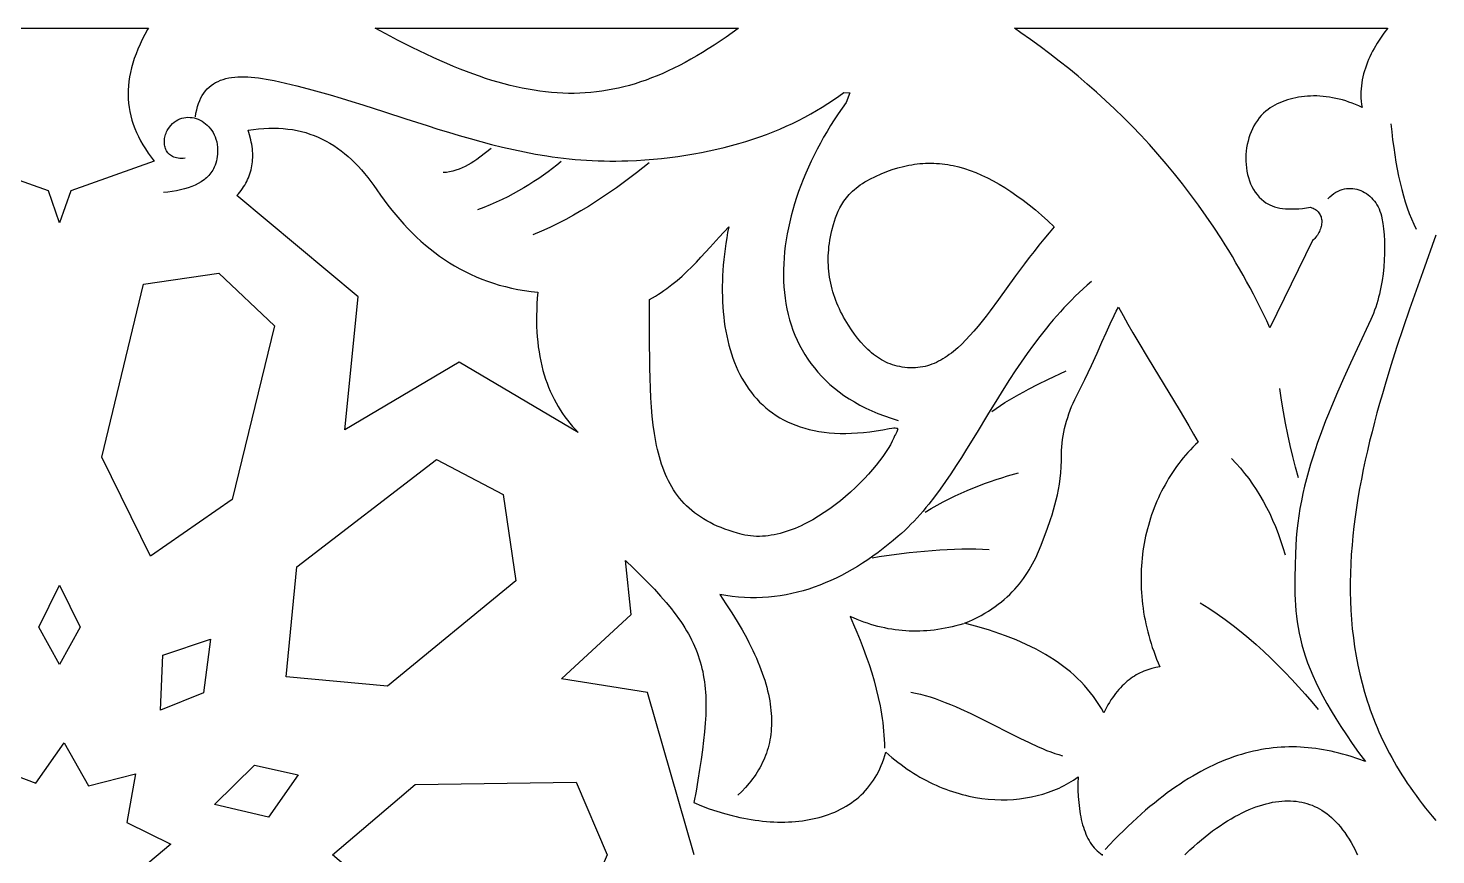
# Model space of a CAD drawing. Extents: x -332 to 348, y -263 to 352.
# Drawn here: x 186.88 to 234.41, y 264.11 to 292 of the extents above; entities that cross this region are included whole.
import ezdxf

# ---------------------------------------------------------------- set-up
doc = ezdxf.new("R2010")
doc.units = 0
doc.layers.add('LAYER_1', color=18, linetype='CONTINUOUS')
doc.layers.add('LAYER_2', color=174, linetype='CONTINUOUS')

msp = doc.modelspace()

# ---------------------------------------------------------------- linework, layer by layer
at = {"layer": 'LAYER_1'}
for points in [[(184.939, 292), (190.934, 292), (190.908, 291.955), (190.816, 291.786), (190.731, 291.62), (190.653, 291.455), (190.582, 291.293), (190.518, 291.133), (190.46, 290.974), (190.41, 290.817), (190.367, 290.662), (190.33, 290.509), (190.3, 290.356), (190.278, 290.206), (190.262, 290.057), (190.252, 289.909), (190.25, 289.762), (190.255, 289.616), (190.266, 289.471), (190.284, 289.328), (190.309, 289.185), (190.341, 289.043), (190.379, 288.901), (190.424, 288.76), (190.476, 288.62), (190.535, 288.481), (190.6, 288.341), (190.672, 288.202), (190.751, 288.063), (190.836, 287.925), (190.928, 287.786), (191.027, 287.648), (191.132, 287.509), (188.313, 286.513), (187.937, 285.435), (187.561, 286.513), (184.742, 287.509)], [(209.363, 264.109), (207.786, 269.585), (204.885, 270.044), (207.236, 272.221), (207.041, 274.041), (207.311, 273.785), (207.564, 273.538), (207.801, 273.299), (208.022, 273.067), (208.229, 272.841), (208.421, 272.621), (208.598, 272.404), (208.681, 272.298), (208.761, 272.191), (208.837, 272.086), (208.91, 271.981), (208.98, 271.877), (209.046, 271.773), (209.109, 271.669), (209.169, 271.565), (209.225, 271.461), (209.279, 271.358), (209.329, 271.253), (209.376, 271.149), (209.421, 271.044), (209.462, 270.939), (209.501, 270.833), (209.536, 270.726), (209.569, 270.618), (209.599, 270.51), (209.626, 270.4), (209.651, 270.289), (209.673, 270.177), (209.692, 270.063), (209.709, 269.948), (209.723, 269.831), (209.735, 269.713), (209.745, 269.593), (209.752, 269.47), (209.756, 269.346), (209.759, 269.22), (209.759, 269.091), (209.752, 268.826), (209.738, 268.551), (209.715, 268.264), (209.684, 267.965), (209.646, 267.653), (209.601, 267.328), (209.549, 266.987), (209.491, 266.631), (209.427, 266.259), (209.357, 265.869), (209.613, 265.763), (209.87, 265.666), (210.129, 265.578), (210.388, 265.5), (210.647, 265.43), (210.777, 265.399), (210.906, 265.37), (211.035, 265.343), (211.164, 265.319), (211.293, 265.298), (211.421, 265.278), (211.548, 265.262), (211.676, 265.247), (211.802, 265.236), (211.928, 265.226), (212.053, 265.22), (212.177, 265.215), (212.301, 265.214), (212.423, 265.215), (212.545, 265.218), (212.666, 265.225), (212.785, 265.233), (212.903, 265.245), (213.02, 265.259), (213.136, 265.276), (213.25, 265.295), (213.363, 265.318), (213.475, 265.343), (213.584, 265.371), (213.693, 265.401), (213.799, 265.434), (213.904, 265.471), (214.007, 265.51), (214.108, 265.551), (214.207, 265.596), (214.304, 265.644), (214.399, 265.694), (214.492, 265.748), (214.582, 265.804), (214.671, 265.864), (214.757, 265.926), (214.84, 265.991), (214.921, 266.059), (215, 266.131), (215.076, 266.205), (215.15, 266.283), (215.22, 266.363), (215.288, 266.447), (215.353, 266.533), (215.415, 266.623), (215.474, 266.716), (215.53, 266.813), (215.583, 266.912), (215.633, 267.015), (215.68, 267.12), (215.723, 267.229), (215.763, 267.342), (215.799, 267.457), (215.832, 267.576), (215.934, 267.486), (216.036, 267.398), (216.139, 267.313), (216.243, 267.231), (216.348, 267.152), (216.453, 267.075), (216.559, 267.001), (216.665, 266.93), (216.772, 266.861), (216.88, 266.796), (216.988, 266.732), (217.097, 266.672), (217.205, 266.614), (217.315, 266.559), (217.424, 266.506), (217.534, 266.456), (217.644, 266.408), (217.754, 266.363), (217.865, 266.321), (217.975, 266.281), (218.086, 266.243), (218.196, 266.208), (218.307, 266.175), (218.418, 266.145), (218.528, 266.117), (218.638, 266.092), (218.748, 266.069), (218.858, 266.048), (219.077, 266.014), (219.295, 265.989), (219.511, 265.973), (219.725, 265.966), (219.937, 265.968), (220.145, 265.979), (220.351, 265.998), (220.554, 266.026), (220.753, 266.062), (220.948, 266.106), (221.139, 266.158), (221.325, 266.218), (221.506, 266.285), (221.595, 266.322), (221.682, 266.361), (221.768, 266.401), (221.852, 266.444), (221.935, 266.488), (222.017, 266.534), (222.096, 266.581), (222.175, 266.631), (222.251, 266.682), (222.326, 266.735), (222.322, 266.512), (222.323, 266.294), (222.332, 266.082), (222.347, 265.876), (222.369, 265.677), (222.398, 265.485), (222.415, 265.392), (222.435, 265.301), (222.456, 265.212), (222.479, 265.126), (222.504, 265.042), (222.532, 264.96), (222.561, 264.881), (222.592, 264.804), (222.626, 264.73), (222.661, 264.659), (222.699, 264.59), (222.739, 264.525), (222.782, 264.462), (222.826, 264.403), (222.873, 264.346), (222.922, 264.293), (222.974, 264.243), (223.028, 264.197), (223.084, 264.153), (223.143, 264.114), (223.159, 264.114), (223.151, 264.109)], [(225.928, 264.109), (225.976, 264.155), (226.104, 264.276), (226.232, 264.392), (226.36, 264.505), (226.488, 264.614), (226.615, 264.718), (226.743, 264.818), (226.87, 264.914), (226.996, 265.005), (227.122, 265.092), (227.247, 265.175), (227.372, 265.254), (227.495, 265.328), (227.618, 265.398), (227.74, 265.463), (227.861, 265.525), (227.981, 265.581), (228.099, 265.634), (228.217, 265.682), (228.333, 265.725), (228.447, 265.765), (228.56, 265.8), (228.672, 265.831), (228.782, 265.857), (228.89, 265.88), (228.996, 265.898), (229.101, 265.912), (229.204, 265.923), (229.306, 265.929), (229.405, 265.931), (229.503, 265.929), (229.599, 265.924), (229.693, 265.914), (229.786, 265.901), (229.877, 265.884), (229.966, 265.864), (230.054, 265.839), (230.141, 265.811), (230.227, 265.779), (230.311, 265.743), (230.395, 265.702), (230.477, 265.658), (230.559, 265.61), (230.64, 265.557), (230.72, 265.499), (230.799, 265.437), (230.878, 265.37), (230.955, 265.298), (231.032, 265.221), (231.109, 265.138), (231.184, 265.05), (231.258, 264.957), (231.331, 264.857), (231.403, 264.752), (231.474, 264.641), (231.543, 264.524), (231.611, 264.401), (231.677, 264.272), (231.742, 264.137), (231.755, 264.109)]]:
    msp.add_lwpolyline(points, dxfattribs=at)
for points in [[(210.846, 291.987), (210.641, 291.839), (210.439, 291.696), (210.238, 291.559), (210.039, 291.427), (209.841, 291.301), (209.645, 291.179), (209.45, 291.063), (209.256, 290.952), (209.063, 290.846), (208.872, 290.745), (208.681, 290.65), (208.491, 290.56), (208.303, 290.475), (208.114, 290.395), (207.927, 290.32), (207.739, 290.25), (207.553, 290.185), (207.366, 290.126), (207.18, 290.071), (206.994, 290.021), (206.808, 289.977), (206.622, 289.938), (206.435, 289.903), (206.249, 289.874), (206.062, 289.849), (205.875, 289.829), (205.687, 289.815), (205.498, 289.805), (205.309, 289.8), (205.119, 289.8), (204.928, 289.805), (204.736, 289.815), (204.543, 289.83), (204.349, 289.849), (204.154, 289.874), (203.957, 289.903), (203.759, 289.937), (203.559, 289.975), (203.358, 290.019), (203.155, 290.067), (202.95, 290.12), (202.743, 290.178), (202.534, 290.24), (202.323, 290.307), (202.11, 290.379), (201.895, 290.455), (201.677, 290.536), (201.457, 290.622), (201.234, 290.712), (201.009, 290.807), (200.78, 290.907), (200.549, 291.011), (200.315, 291.119), (200.078, 291.232), (199.838, 291.35), (199.595, 291.472), (199.348, 291.599), (199.098, 291.73), (198.597, 292), (210.863, 292)], [(232.773, 291.994), (232.652, 291.832), (232.535, 291.665), (232.424, 291.492), (232.32, 291.314), (232.271, 291.223), (232.224, 291.132), (232.179, 291.038), (232.137, 290.944), (232.097, 290.849), (232.06, 290.753), (232.026, 290.656), (231.995, 290.558), (231.967, 290.459), (231.942, 290.359), (231.921, 290.258), (231.904, 290.157), (231.891, 290.055), (231.881, 289.952), (231.876, 289.848), (231.875, 289.744), (231.878, 289.64), (231.886, 289.535), (231.898, 289.429), (231.916, 289.323), (231.805, 289.375), (231.695, 289.423), (231.584, 289.467), (231.473, 289.508), (231.362, 289.545), (231.251, 289.577), (231.141, 289.607), (231.031, 289.632), (230.921, 289.654), (230.812, 289.673), (230.704, 289.688), (230.596, 289.699), (230.489, 289.707), (230.383, 289.712), (230.278, 289.713), (230.174, 289.711), (230.072, 289.705), (229.97, 289.697), (229.871, 289.685), (229.772, 289.67), (229.675, 289.652), (229.58, 289.631), (229.487, 289.607), (229.396, 289.58), (229.306, 289.55), (229.219, 289.517), (229.134, 289.481), (229.051, 289.442), (228.97, 289.401), (228.892, 289.357), (228.817, 289.31), (228.744, 289.26), (228.662, 289.198), (228.585, 289.129), (228.512, 289.054), (228.443, 288.974), (228.379, 288.889), (228.32, 288.799), (228.265, 288.705), (228.215, 288.607), (228.17, 288.506), (228.13, 288.402), (228.094, 288.295), (228.064, 288.186), (228.039, 288.076), (228.018, 287.964), (228.003, 287.85), (227.994, 287.737), (227.989, 287.623), (227.99, 287.509), (227.996, 287.396), (228.008, 287.283), (228.025, 287.173), (228.048, 287.064), (228.077, 286.957), (228.111, 286.852), (228.151, 286.751), (228.197, 286.653), (228.249, 286.559), (228.307, 286.469), (228.371, 286.383), (228.442, 286.303), (228.518, 286.227), (228.601, 286.158), (228.664, 286.112), (228.732, 286.071), (228.804, 286.034), (228.88, 286.002), (228.96, 285.974), (229.045, 285.95), (229.135, 285.931), (229.229, 285.916), (229.328, 285.906), (229.433, 285.9), (229.542, 285.899), (229.657, 285.902), (229.777, 285.909), (229.902, 285.921), (230.034, 285.938), (230.171, 285.959), (230.218, 285.943), (230.262, 285.925), (230.302, 285.905), (230.34, 285.882), (230.374, 285.857), (230.405, 285.83), (230.433, 285.802), (230.458, 285.771), (230.48, 285.739), (230.499, 285.705), (230.515, 285.67), (230.529, 285.634), (230.539, 285.597), (230.547, 285.558), (230.551, 285.519), (230.553, 285.479), (230.553, 285.438), (230.549, 285.397), (230.543, 285.355), (230.535, 285.313), (230.524, 285.271), (230.51, 285.228), (230.494, 285.186), (230.476, 285.144), (230.455, 285.103), (230.432, 285.062), (230.406, 285.021), (230.378, 284.981), (230.348, 284.942), (230.316, 284.904), (230.281, 284.867), (230.245, 284.831), (228.804, 281.895), (228.695, 282.126), (228.585, 282.354), (228.473, 282.58), (228.36, 282.803), (228.246, 283.023), (228.131, 283.241), (228.015, 283.456), (227.897, 283.669), (227.778, 283.879), (227.658, 284.087), (227.536, 284.292), (227.414, 284.495), (227.29, 284.695), (227.165, 284.893), (226.912, 285.281), (226.655, 285.661), (226.393, 286.031), (226.127, 286.392), (225.856, 286.745), (225.582, 287.089), (225.304, 287.425), (225.022, 287.753), (224.736, 288.073), (224.446, 288.386), (224.153, 288.691), (223.857, 288.989), (223.557, 289.279), (223.253, 289.563), (222.947, 289.841), (222.638, 290.112), (222.325, 290.377), (222.01, 290.636), (221.692, 290.889), (221.372, 291.137), (221.049, 291.379), (220.723, 291.616), (220.395, 291.848), (220.174, 292), (232.778, 292)], [(195.331, 288.625), (195.491, 288.614), (195.648, 288.598), (195.802, 288.576), (195.954, 288.548), (196.102, 288.514), (196.248, 288.475), (196.391, 288.429), (196.531, 288.378), (196.668, 288.322), (196.803, 288.259), (196.936, 288.192), (197.065, 288.118), (197.193, 288.04), (197.318, 287.956), (197.44, 287.866), (197.561, 287.772), (197.679, 287.672), (197.795, 287.567), (197.909, 287.457), (198.021, 287.342), (198.13, 287.221), (198.238, 287.096), (198.344, 286.966), (198.448, 286.831), (198.551, 286.691), (198.651, 286.547), (198.774, 286.37), (198.898, 286.197), (199.025, 286.027), (199.155, 285.861), (199.288, 285.699), (199.423, 285.541), (199.56, 285.387), (199.701, 285.237), (199.845, 285.091), (199.991, 284.949), (200.14, 284.811), (200.293, 284.678), (200.448, 284.55), (200.607, 284.426), (200.769, 284.307), (200.935, 284.193), (201.103, 284.083), (201.276, 283.979), (201.451, 283.879), (201.63, 283.785), (201.813, 283.696), (202, 283.613), (202.19, 283.535), (202.385, 283.462), (202.583, 283.396), (202.785, 283.334), (202.991, 283.279), (203.201, 283.23), (203.415, 283.187), (203.634, 283.149), (203.857, 283.118), (204.084, 283.094), (204.067, 282.892), (204.054, 282.694), (204.046, 282.5), (204.041, 282.309), (204.041, 282.123), (204.045, 281.94), (204.053, 281.76), (204.065, 281.585), (204.081, 281.413), (204.101, 281.244), (204.125, 281.08), (204.152, 280.918), (204.184, 280.76), (204.219, 280.606), (204.258, 280.454), (204.301, 280.307), (204.347, 280.162), (204.397, 280.021), (204.45, 279.883), (204.507, 279.748), (204.568, 279.616), (204.632, 279.487), (204.699, 279.362), (204.769, 279.239), (204.843, 279.12), (204.92, 279.003), (205.001, 278.889), (205.084, 278.779), (205.171, 278.671), (205.26, 278.565), (205.353, 278.463), (205.449, 278.363), (201.43, 280.728), (197.563, 278.445), (198.018, 282.931), (193.923, 286.356), (193.973, 286.412), (194.021, 286.469), (194.067, 286.527), (194.11, 286.585), (194.15, 286.644), (194.188, 286.705), (194.224, 286.766), (194.257, 286.827), (194.287, 286.89), (194.315, 286.954), (194.341, 287.018), (194.364, 287.083), (194.384, 287.149), (194.402, 287.216), (194.418, 287.283), (194.431, 287.352), (194.442, 287.421), (194.45, 287.491), (194.455, 287.562), (194.459, 287.633), (194.459, 287.706), (194.457, 287.779), (194.453, 287.854), (194.446, 287.929), (194.437, 288.004), (194.425, 288.081), (194.411, 288.158), (194.394, 288.237), (194.353, 288.396), (194.302, 288.558), (194.482, 288.585), (194.658, 288.605), (194.831, 288.619), (195.001, 288.627), (195.167, 288.629)], [(217.454, 287.443), (217.548, 287.438), (217.642, 287.431), (217.735, 287.422), (217.829, 287.411), (217.923, 287.397), (218.018, 287.381), (218.112, 287.362), (218.302, 287.318), (218.492, 287.264), (218.683, 287.201), (218.876, 287.128), (219.069, 287.045), (219.264, 286.953), (219.46, 286.851), (219.658, 286.74), (219.858, 286.619), (220.059, 286.488), (220.262, 286.347), (220.467, 286.196), (220.674, 286.036), (220.883, 285.866), (221.094, 285.686), (221.308, 285.496), (221.524, 285.296), (221.346, 285.091), (221.172, 284.885), (221.003, 284.678), (220.838, 284.469), (220.677, 284.261), (220.52, 284.053), (220.215, 283.64), (219.636, 282.842), (219.358, 282.466), (219.22, 282.285), (219.083, 282.111), (218.947, 281.942), (218.811, 281.78), (218.674, 281.626), (218.537, 281.48), (218.4, 281.342), (218.261, 281.213), (218.121, 281.094), (218.05, 281.038), (217.979, 280.985), (217.908, 280.934), (217.836, 280.886), (217.763, 280.841), (217.69, 280.799), (217.616, 280.76), (217.542, 280.723), (217.467, 280.69), (217.391, 280.66), (217.314, 280.633), (217.237, 280.609), (217.159, 280.589), (217.079, 280.572), (216.999, 280.559), (216.918, 280.549), (216.836, 280.543), (216.753, 280.54), (216.66, 280.541), (216.568, 280.545), (216.479, 280.553), (216.392, 280.565), (216.306, 280.58), (216.223, 280.598), (216.142, 280.619), (216.062, 280.643), (215.984, 280.671), (215.908, 280.701), (215.834, 280.734), (215.761, 280.771), (215.689, 280.81), (215.62, 280.851), (215.551, 280.895), (215.485, 280.942), (215.419, 280.992), (215.355, 281.043), (215.292, 281.097), (215.231, 281.154), (215.17, 281.212), (215.111, 281.273), (214.995, 281.401), (214.884, 281.536), (214.776, 281.678), (214.671, 281.827), (214.569, 281.981), (214.458, 282.162), (214.407, 282.254), (214.357, 282.346), (214.31, 282.438), (214.265, 282.531), (214.222, 282.625), (214.182, 282.719), (214.145, 282.814), (214.11, 282.909), (214.077, 283.005), (214.047, 283.102), (214.02, 283.199), (213.995, 283.297), (213.973, 283.396), (213.953, 283.495), (213.936, 283.595), (213.921, 283.696), (213.91, 283.797), (213.901, 283.899), (213.895, 284.002), (213.891, 284.105), (213.89, 284.209), (213.893, 284.314), (213.898, 284.419), (213.905, 284.525), (213.916, 284.632), (213.93, 284.74), (213.946, 284.849), (213.966, 284.958), (213.988, 285.068), (214.014, 285.178), (214.066, 285.381), (214.097, 285.487), (214.133, 285.597), (214.175, 285.708), (214.223, 285.821), (214.279, 285.935), (214.344, 286.049), (214.419, 286.163), (214.46, 286.22), (214.504, 286.276), (214.551, 286.332), (214.601, 286.388), (214.655, 286.443), (214.712, 286.498), (214.772, 286.552), (214.835, 286.605), (214.903, 286.658), (214.974, 286.71), (215.049, 286.76), (215.129, 286.81), (215.212, 286.859), (215.3, 286.907), (215.49, 287.001), (215.678, 287.087), (215.866, 287.163), (216.054, 287.231), (216.241, 287.289), (216.428, 287.338), (216.614, 287.378), (216.708, 287.394), (216.801, 287.409), (216.894, 287.42), (216.987, 287.43), (217.081, 287.437), (217.174, 287.442), (217.267, 287.445), (217.361, 287.445)], [(210.494, 285.11), (210.462, 284.925), (210.433, 284.74), (210.407, 284.556), (210.385, 284.372), (210.365, 284.19), (210.348, 284.008), (210.334, 283.828), (210.324, 283.648), (210.317, 283.47), (210.313, 283.293), (210.312, 283.117), (210.315, 282.944), (210.321, 282.771), (210.331, 282.601), (210.344, 282.432), (210.36, 282.265), (210.38, 282.1), (210.404, 281.938), (210.431, 281.777), (210.462, 281.619), (210.496, 281.464), (210.535, 281.31), (210.576, 281.16), (210.622, 281.012), (210.671, 280.867), (210.725, 280.725), (210.782, 280.586), (210.843, 280.451), (210.908, 280.318), (210.977, 280.189), (211.05, 280.063), (211.127, 279.941), (211.209, 279.822), (211.294, 279.707), (211.383, 279.596), (211.477, 279.489), (211.575, 279.386), (211.677, 279.287), (211.784, 279.193), (211.895, 279.102), (212.01, 279.016), (212.13, 278.935), (212.254, 278.858), (212.383, 278.786), (212.516, 278.719), (212.654, 278.657), (212.796, 278.6), (212.943, 278.548), (213.095, 278.501), (213.251, 278.459), (213.412, 278.423), (213.578, 278.393), (213.749, 278.368), (213.924, 278.349), (214.105, 278.336), (214.29, 278.328), (214.48, 278.327), (214.676, 278.332), (214.876, 278.343), (215.082, 278.361), (215.292, 278.385), (215.508, 278.415), (215.729, 278.452), (215.952, 278.49), (216.036, 278.503), (216.103, 278.51), (216.155, 278.512), (216.192, 278.509), (216.217, 278.502), (216.226, 278.496), (216.231, 278.488), (216.234, 278.48), (216.235, 278.47), (216.231, 278.446), (216.219, 278.416), (216.202, 278.381), (216.156, 278.294), (216.13, 278.241), (216.104, 278.182), (216.052, 278.068), (215.988, 277.946), (215.913, 277.818), (215.827, 277.684), (215.731, 277.544), (215.624, 277.401), (215.509, 277.254), (215.384, 277.104), (215.251, 276.953), (215.11, 276.801), (214.961, 276.649), (214.806, 276.498), (214.644, 276.348), (214.476, 276.201), (214.302, 276.057), (214.124, 275.917), (213.941, 275.783), (213.754, 275.654), (213.563, 275.531), (213.369, 275.416), (213.173, 275.31), (213.074, 275.26), (212.974, 275.212), (212.874, 275.167), (212.774, 275.124), (212.674, 275.084), (212.573, 275.047), (212.472, 275.013), (212.371, 274.982), (212.27, 274.954), (212.169, 274.929), (212.068, 274.908), (211.967, 274.89), (211.867, 274.875), (211.767, 274.864), (211.667, 274.857), (211.567, 274.854), (211.468, 274.854), (211.369, 274.859), (211.271, 274.867), (211.174, 274.88), (211.077, 274.898), (210.981, 274.92), (210.829, 274.96), (210.682, 275.003), (210.54, 275.048), (210.403, 275.097), (210.271, 275.148), (210.144, 275.201), (210.02, 275.258), (209.902, 275.317), (209.788, 275.378), (209.678, 275.443), (209.573, 275.51), (209.471, 275.579), (209.374, 275.652), (209.281, 275.727), (209.191, 275.805), (209.106, 275.885), (209.024, 275.968), (208.946, 276.054), (208.871, 276.142), (208.8, 276.233), (208.733, 276.327), (208.668, 276.423), (208.607, 276.522), (208.549, 276.624), (208.495, 276.728), (208.443, 276.835), (208.394, 276.944), (208.348, 277.057), (208.304, 277.172), (208.264, 277.289), (208.225, 277.409), (208.19, 277.532), (208.156, 277.657), (208.125, 277.786), (208.097, 277.916), (208.07, 278.05), (208.046, 278.186), (208.023, 278.324), (207.984, 278.609), (207.951, 278.905), (207.925, 279.211), (207.904, 279.527), (207.888, 279.854), (207.876, 280.192), (207.868, 280.54), (207.863, 280.898), (207.86, 281.267), (207.856, 282.846), (207.957, 282.902), (208.057, 282.96), (208.154, 283.02), (208.25, 283.082), (208.343, 283.146), (208.435, 283.211), (208.614, 283.347), (208.788, 283.488), (208.956, 283.636), (209.12, 283.788), (209.28, 283.945), (209.438, 284.105), (209.594, 284.269), (209.903, 284.606), (210.213, 284.949), (210.529, 285.296)], [(195.196, 281.962), (193.767, 276.103), (191.004, 274.184), (189.362, 277.529), (190.771, 283.36), (193.315, 283.733)], [(223.847, 282.303), (224.009, 282.014), (224.174, 281.724), (224.343, 281.434), (224.689, 280.854), (225.041, 280.276), (225.735, 279.137), (226.065, 278.581), (226.224, 278.307), (226.377, 278.037), (226.289, 277.951), (226.203, 277.864), (226.119, 277.775), (226.037, 277.685), (225.956, 277.593), (225.878, 277.499), (225.801, 277.404), (225.727, 277.307), (225.654, 277.209), (225.584, 277.109), (225.515, 277.008), (225.448, 276.905), (225.384, 276.801), (225.321, 276.696), (225.261, 276.59), (225.202, 276.482), (225.146, 276.373), (225.092, 276.263), (225.039, 276.152), (224.989, 276.039), (224.941, 275.926), (224.896, 275.811), (224.852, 275.696), (224.81, 275.579), (224.771, 275.462), (224.734, 275.343), (224.699, 275.224), (224.667, 275.103), (224.636, 274.982), (224.608, 274.86), (224.582, 274.737), (224.559, 274.614), (224.537, 274.49), (224.518, 274.365), (224.502, 274.239), (224.487, 274.113), (224.475, 273.986), (224.466, 273.859), (224.458, 273.731), (224.453, 273.602), (224.451, 273.473), (224.451, 273.344), (224.453, 273.214), (224.458, 273.084), (224.465, 272.954), (224.475, 272.823), (224.487, 272.692), (224.502, 272.561), (224.519, 272.429), (224.539, 272.297), (224.561, 272.166), (224.586, 272.034), (224.614, 271.902), (224.644, 271.769), (224.676, 271.637), (224.711, 271.505), (224.749, 271.373), (224.79, 271.241), (224.833, 271.109), (224.879, 270.977), (224.927, 270.846), (224.978, 270.714), (225.032, 270.583), (225.088, 270.452), (224.95, 270.427), (224.813, 270.395), (224.679, 270.354), (224.613, 270.33), (224.548, 270.304), (224.483, 270.276), (224.418, 270.246), (224.355, 270.213), (224.292, 270.178), (224.23, 270.141), (224.168, 270.101), (224.107, 270.058), (224.047, 270.013), (223.987, 269.965), (223.929, 269.915), (223.871, 269.861), (223.814, 269.805), (223.757, 269.747), (223.702, 269.685), (223.647, 269.621), (223.593, 269.553), (223.54, 269.483), (223.488, 269.409), (223.436, 269.333), (223.386, 269.253), (223.336, 269.17), (223.287, 269.084), (223.24, 268.995), (223.193, 268.902), (223.114, 269.044), (223.03, 269.182), (222.941, 269.317), (222.848, 269.449), (222.75, 269.577), (222.647, 269.702), (222.54, 269.824), (222.428, 269.942), (222.311, 270.058), (222.19, 270.17), (222.065, 270.279), (221.935, 270.386), (221.801, 270.489), (221.662, 270.589), (221.519, 270.686), (221.373, 270.78), (221.222, 270.872), (221.066, 270.96), (220.907, 271.046), (220.744, 271.129), (220.577, 271.209), (220.406, 271.287), (220.231, 271.362), (220.052, 271.434), (219.87, 271.503), (219.684, 271.57), (219.494, 271.635), (219.3, 271.697), (219.103, 271.756), (218.903, 271.813), (218.699, 271.868), (218.491, 271.92), (218.639, 271.984), (218.781, 272.049), (218.918, 272.117), (219.049, 272.186), (219.176, 272.258), (219.297, 272.331), (219.414, 272.406), (219.526, 272.483), (219.633, 272.562), (219.736, 272.642), (219.835, 272.724), (219.929, 272.808), (220.02, 272.893), (220.106, 272.98), (220.189, 273.068), (220.269, 273.158), (220.345, 273.25), (220.417, 273.343), (220.487, 273.437), (220.553, 273.532), (220.616, 273.629), (220.677, 273.728), (220.735, 273.827), (220.791, 273.928), (220.844, 274.03), (220.895, 274.133), (220.992, 274.342), (221.081, 274.556), (221.164, 274.774), (221.282, 275.099), (221.394, 275.422), (221.447, 275.584), (221.497, 275.748), (221.545, 275.914), (221.588, 276.083), (221.628, 276.256), (221.664, 276.433), (221.695, 276.616), (221.721, 276.804), (221.741, 276.999), (221.756, 277.201), (221.765, 277.412), (221.767, 277.631), (221.769, 277.751), (221.775, 277.873), (221.786, 277.996), (221.801, 278.12), (221.82, 278.244), (221.843, 278.369), (221.871, 278.494), (221.902, 278.618), (221.937, 278.742), (221.975, 278.866), (222.016, 278.989), (222.061, 279.11), (222.109, 279.23), (222.16, 279.349), (222.213, 279.466), (222.27, 279.581), (222.416, 279.872), (222.549, 280.142), (222.778, 280.624), (222.969, 281.04), (223.13, 281.403), (223.273, 281.726), (223.408, 282.023), (223.543, 282.307), (223.615, 282.448), (223.691, 282.591)], [(202.917, 276.27), (203.338, 273.357), (199.013, 269.795), (195.593, 270.112), (195.95, 273.827), (200.666, 277.45)], [(188.633, 271.786), (187.937, 270.532), (187.24, 271.786), (187.937, 273.21)], [(192.798, 269.579), (191.345, 268.984), (191.427, 270.85), (193.028, 271.388)], [(188.908, 266.433), (190.502, 266.842), (190.21, 265.199), (191.69, 264.472), (190.426, 263.403), (191.1, 261.88), (189.456, 261.886), (189.008, 260.279), (187.753, 261.358), (186.393, 260.42), (186.114, 262.066), (184.478, 262.235), (185.306, 263.678), (184.16, 264.875), (185.707, 265.44), (185.587, 267.106), (187.13, 266.529), (188.092, 267.883)], [(195.995, 266.808), (194.994, 265.381), (193.165, 265.803), (194.519, 267.137)], [(206.426, 264.109), (205.375, 261.659), (199.943, 261.731), (197.15, 264.109), (199.943, 266.486), (205.375, 266.558)]]:
    msp.add_lwpolyline(points, close=True, dxfattribs=at)
at = {"layer": 'LAYER_2'}
for points in [[(192.524, 289.01), (192.543, 289.132), (192.567, 289.248), (192.596, 289.357), (192.629, 289.46), (192.667, 289.557), (192.71, 289.648), (192.757, 289.732), (192.809, 289.811), (192.865, 289.884), (192.925, 289.951), (192.989, 290.012), (193.058, 290.068), (193.131, 290.119), (193.207, 290.165), (193.288, 290.205), (193.372, 290.241), (193.46, 290.272), (193.552, 290.298), (193.647, 290.319), (193.746, 290.336), (193.849, 290.349), (193.954, 290.357), (194.064, 290.361), (194.176, 290.361), (194.291, 290.357), (194.41, 290.35), (194.532, 290.339), (194.657, 290.324), (194.784, 290.306), (194.915, 290.284), (195.048, 290.259), (195.184, 290.232), (195.568, 290.146), (195.948, 290.055), (196.326, 289.958), (196.701, 289.856), (197.073, 289.751), (197.442, 289.641), (197.81, 289.529), (198.176, 289.414), (198.904, 289.181), (199.627, 288.945), (200.349, 288.712), (200.71, 288.598), (201.071, 288.486), (201.433, 288.377), (201.796, 288.273), (202.16, 288.172), (202.525, 288.076), (202.893, 287.986), (203.262, 287.902), (203.633, 287.824), (204.007, 287.754), (204.384, 287.692), (204.574, 287.664), (204.764, 287.638), (204.955, 287.614), (205.147, 287.593), (205.34, 287.574), (205.534, 287.558), (205.729, 287.544), (205.925, 287.533), (206.122, 287.525), (206.32, 287.519), (206.519, 287.516), (206.719, 287.517), (206.921, 287.52), (207.123, 287.526), (207.414, 287.54), (207.701, 287.558), (207.985, 287.58), (208.265, 287.607), (208.542, 287.638), (208.815, 287.673), (209.084, 287.713), (209.35, 287.757), (209.612, 287.805), (209.871, 287.857), (210.126, 287.913), (210.377, 287.973), (210.625, 288.037), (210.868, 288.105), (211.109, 288.177), (211.345, 288.253), (211.577, 288.333), (211.806, 288.416), (212.031, 288.504), (212.252, 288.595), (212.469, 288.69), (212.682, 288.788), (212.891, 288.89), (213.097, 288.996), (213.298, 289.105), (213.495, 289.218), (213.689, 289.334), (213.878, 289.454), (214.063, 289.577), (214.245, 289.703), (214.422, 289.833), (214.614, 289.823), (214.493, 289.49), (214.356, 289.299), (214.224, 289.106), (214.096, 288.911), (213.971, 288.715), (213.851, 288.517), (213.735, 288.318), (213.624, 288.118), (213.516, 287.917), (213.413, 287.714), (213.315, 287.511), (213.221, 287.308), (213.131, 287.103), (213.046, 286.899), (212.966, 286.694), (212.891, 286.488), (212.821, 286.283), (212.755, 286.078), (212.695, 285.873), (212.639, 285.668), (212.589, 285.463), (212.544, 285.259), (212.504, 285.056), (212.47, 284.853), (212.44, 284.652), (212.417, 284.451), (212.399, 284.251), (212.386, 284.053), (212.38, 283.856), (212.379, 283.661), (212.383, 283.467), (212.394, 283.275), (212.411, 283.084), (212.433, 282.896), (212.462, 282.71), (212.497, 282.526), (212.538, 282.344), (212.586, 282.165), (212.639, 281.988), (212.7, 281.814), (212.766, 281.643), (212.84, 281.475), (212.919, 281.31), (213.006, 281.148), (213.099, 280.99), (213.2, 280.834), (213.307, 280.683), (213.421, 280.535), (213.542, 280.391), (213.67, 280.25), (213.805, 280.114), (213.948, 279.982), (214.098, 279.854), (214.255, 279.731), (214.42, 279.612), (214.592, 279.498), (214.772, 279.389), (214.96, 279.284), (215.155, 279.184), (215.358, 279.09), (215.569, 279.001), (215.788, 278.917), (216.015, 278.839), (216.249, 278.766)], [(192.174, 287.611), (192.11, 287.605), (192.05, 287.603), (191.993, 287.605), (191.94, 287.611), (191.889, 287.62), (191.841, 287.632), (191.797, 287.648), (191.755, 287.666), (191.716, 287.688), (191.681, 287.712), (191.648, 287.738), (191.618, 287.767), (191.591, 287.799), (191.567, 287.832), (191.546, 287.867), (191.527, 287.903), (191.512, 287.941), (191.499, 287.981), (191.489, 288.022), (191.481, 288.063), (191.477, 288.106), (191.475, 288.149), (191.475, 288.193), (191.478, 288.237), (191.484, 288.281), (191.493, 288.326), (191.504, 288.37), (191.517, 288.414), (191.533, 288.457), (191.551, 288.5), (191.572, 288.542), (191.596, 288.583), (191.644, 288.655), (191.696, 288.721), (191.751, 288.779), (191.81, 288.829), (191.87, 288.873), (191.934, 288.909), (191.999, 288.939), (192.065, 288.962), (192.133, 288.979), (192.202, 288.989), (192.271, 288.993), (192.341, 288.991), (192.411, 288.983), (192.48, 288.97), (192.548, 288.95), (192.615, 288.925), (192.681, 288.895), (192.746, 288.86), (192.808, 288.819), (192.867, 288.773), (192.924, 288.723), (192.978, 288.668), (193.029, 288.609), (193.075, 288.545), (193.118, 288.477), (193.156, 288.405), (193.19, 288.33), (193.218, 288.25), (193.241, 288.167), (193.258, 288.08), (193.269, 287.99), (193.274, 287.896), (193.273, 287.82), (193.269, 287.744), (193.26, 287.668), (193.248, 287.593), (193.232, 287.519), (193.212, 287.447), (193.187, 287.376), (193.159, 287.307), (193.134, 287.257), (193.107, 287.208), (193.078, 287.161), (193.047, 287.116), (193.013, 287.072), (192.977, 287.031), (192.939, 286.991), (192.9, 286.953), (192.858, 286.916), (192.814, 286.881), (192.768, 286.847), (192.721, 286.816), (192.62, 286.756), (192.512, 286.703), (192.398, 286.655), (192.278, 286.612), (192.152, 286.575), (192.02, 286.542), (191.883, 286.514), (191.741, 286.491), (191.595, 286.471), (191.444, 286.455)], [(232.889, 288.774), (232.917, 288.503), (232.948, 288.238), (232.982, 287.979), (233.019, 287.726), (233.059, 287.479), (233.103, 287.238), (233.15, 287.004), (233.201, 286.777), (233.255, 286.557), (233.313, 286.344), (233.374, 286.137), (233.44, 285.938), (233.509, 285.746), (233.582, 285.562), (233.66, 285.385), (233.741, 285.217)], [(202.513, 287.942), (202.32, 287.789), (202.125, 287.643), (202.027, 287.573), (201.929, 287.507), (201.829, 287.445), (201.729, 287.386), (201.629, 287.333), (201.527, 287.284), (201.424, 287.241), (201.32, 287.205), (201.215, 287.174), (201.108, 287.151), (201, 287.136), (200.89, 287.128)], [(204.878, 287.498), (204.731, 287.382), (204.581, 287.267), (204.429, 287.153), (204.273, 287.041), (204.114, 286.931), (203.951, 286.822), (203.785, 286.715), (203.613, 286.611), (203.437, 286.508), (203.256, 286.409), (203.07, 286.312), (202.878, 286.217), (202.68, 286.126), (202.475, 286.038), (202.264, 285.953), (202.046, 285.871)], [(207.849, 287.454), (207.411, 287.114), (207.189, 286.946), (206.965, 286.779), (206.738, 286.615), (206.507, 286.453), (206.273, 286.294), (206.034, 286.137), (205.791, 285.984), (205.542, 285.834), (205.287, 285.689), (205.027, 285.547), (204.76, 285.41), (204.486, 285.277), (204.205, 285.15), (203.916, 285.028)], [(230.758, 286.245), (230.824, 286.311), (230.893, 286.369), (230.962, 286.42), (231.032, 286.464), (231.103, 286.502), (231.174, 286.533), (231.246, 286.558), (231.318, 286.576), (231.39, 286.589), (231.461, 286.595), (231.532, 286.596), (231.603, 286.592), (231.672, 286.582), (231.741, 286.567), (231.809, 286.546), (231.875, 286.521), (231.939, 286.491), (232.002, 286.457), (232.063, 286.418), (232.121, 286.375), (232.177, 286.328), (232.231, 286.277), (232.282, 286.222), (232.33, 286.164), (232.375, 286.103), (232.416, 286.038), (232.455, 285.97), (232.489, 285.899), (232.519, 285.825), (232.546, 285.749), (232.568, 285.67), (232.586, 285.59), (232.615, 285.414), (232.638, 285.228), (232.656, 285.031), (232.668, 284.826), (232.674, 284.613), (232.672, 284.394), (232.664, 284.171), (232.648, 283.944), (232.624, 283.715), (232.592, 283.486), (232.552, 283.258), (232.528, 283.144), (232.502, 283.031), (232.474, 282.919), (232.444, 282.808), (232.411, 282.698), (232.376, 282.59), (232.338, 282.483), (232.298, 282.378), (232.255, 282.275), (232.21, 282.173), (231.748, 281.185), (231.522, 280.694), (231.3, 280.206), (231.085, 279.72), (230.879, 279.234), (230.78, 278.991), (230.683, 278.748), (230.59, 278.505), (230.499, 278.261), (230.412, 278.018), (230.329, 277.774), (230.25, 277.529), (230.174, 277.284), (230.103, 277.039), (230.036, 276.792), (229.974, 276.545), (229.917, 276.297), (229.865, 276.048), (229.819, 275.799), (229.778, 275.548), (229.743, 275.296), (229.714, 275.042), (229.691, 274.788), (229.674, 274.532), (229.664, 274.274), (229.654, 273.867), (229.646, 273.475), (229.646, 273.093), (229.649, 272.904), (229.656, 272.717), (229.666, 272.53), (229.68, 272.344), (229.7, 272.157), (229.724, 271.969), (229.753, 271.779), (229.789, 271.588), (229.832, 271.394), (229.881, 271.198), (229.938, 270.998), (230.003, 270.794), (230.077, 270.586), (230.159, 270.373), (230.251, 270.155), (230.353, 269.93), (230.466, 269.7), (230.589, 269.462), (230.724, 269.217), (230.871, 268.965), (231.03, 268.703), (231.202, 268.434), (231.387, 268.154), (231.586, 267.865), (231.8, 267.566), (232.028, 267.255), (231.77, 267.349), (231.513, 267.434), (231.384, 267.473), (231.255, 267.509), (231.126, 267.543), (230.997, 267.575), (230.868, 267.604), (230.739, 267.63), (230.609, 267.654), (230.48, 267.676), (230.351, 267.694), (230.221, 267.71), (230.091, 267.724), (229.961, 267.734), (229.831, 267.742), (229.701, 267.747), (229.57, 267.749), (229.44, 267.748), (229.309, 267.744), (229.178, 267.738), (229.046, 267.728), (228.914, 267.715), (228.782, 267.699), (228.65, 267.68), (228.517, 267.658), (228.384, 267.633), (228.251, 267.604), (228.117, 267.572), (227.983, 267.537), (227.848, 267.498), (227.713, 267.457), (227.577, 267.411), (227.442, 267.363), (227.305, 267.311), (227.168, 267.255), (227.031, 267.196), (226.893, 267.133), (226.755, 267.066), (226.616, 266.996), (226.476, 266.923), (226.336, 266.845), (226.196, 266.764), (226.055, 266.679), (225.913, 266.59), (225.77, 266.497), (225.627, 266.4), (225.483, 266.3), (225.339, 266.195), (225.194, 266.086), (225.048, 265.974), (224.902, 265.857), (224.754, 265.736), (224.606, 265.611), (224.458, 265.482), (224.308, 265.348), (224.158, 265.21), (224.007, 265.068), (223.855, 264.922), (223.702, 264.771), (223.548, 264.616), (223.394, 264.456), (223.239, 264.292)], [(234.403, 285.018), (233.961, 283.777), (233.74, 283.15), (233.52, 282.521), (233.305, 281.889), (233.094, 281.255), (232.89, 280.619), (232.695, 279.981), (232.6, 279.662), (232.508, 279.342), (232.419, 279.023), (232.333, 278.703), (232.251, 278.383), (232.171, 278.063), (232.095, 277.743), (232.023, 277.424), (231.955, 277.104), (231.891, 276.785), (231.832, 276.465), (231.776, 276.146), (231.726, 275.828), (231.68, 275.51), (231.64, 275.192), (231.605, 274.874), (231.575, 274.558), (231.551, 274.241), (231.533, 273.926), (231.52, 273.611), (231.514, 273.297), (231.515, 272.983), (231.522, 272.671), (231.536, 272.359), (231.557, 272.048), (231.585, 271.738), (231.62, 271.43), (231.663, 271.122), (231.714, 270.815), (231.773, 270.51), (231.84, 270.206), (231.915, 269.903), (231.998, 269.601), (232.091, 269.301), (232.14, 269.152), (232.192, 269.003), (232.246, 268.854), (232.303, 268.705), (232.361, 268.557), (232.422, 268.41), (232.486, 268.262), (232.551, 268.116), (232.62, 267.969), (232.69, 267.823), (232.763, 267.677), (232.839, 267.532), (232.917, 267.387), (232.998, 267.243), (233.081, 267.099), (233.167, 266.956), (233.255, 266.813), (233.346, 266.67), (233.44, 266.528), (233.536, 266.387), (233.635, 266.246), (233.737, 266.105), (233.841, 265.965), (233.949, 265.826), (234.059, 265.687), (234.172, 265.548), (234.287, 265.41), (234.406, 265.272)], [(222.778, 283.451), (222.638, 283.33), (222.5, 283.206), (222.365, 283.081), (222.232, 282.954), (222.103, 282.825), (221.975, 282.694), (221.85, 282.562), (221.727, 282.428), (221.606, 282.293), (221.488, 282.157), (221.371, 282.019), (221.257, 281.88), (221.033, 281.598), (220.817, 281.313), (220.607, 281.024), (220.403, 280.732), (220.205, 280.438), (220.011, 280.143), (219.821, 279.847), (219.636, 279.55), (219.272, 278.958), (218.917, 278.373), (218.564, 277.798), (218.387, 277.516), (218.21, 277.239), (218.03, 276.967), (217.849, 276.701), (217.665, 276.442), (217.478, 276.189), (217.286, 275.944), (217.189, 275.825), (217.091, 275.707), (216.991, 275.592), (216.89, 275.479), (216.788, 275.369), (216.684, 275.261), (216.578, 275.156), (216.471, 275.053), (216.363, 274.953), (216.252, 274.855), (216.084, 274.713), (215.914, 274.574), (215.744, 274.44), (215.572, 274.311), (215.4, 274.186), (215.226, 274.065), (215.051, 273.95), (214.874, 273.839), (214.697, 273.733), (214.518, 273.632), (214.339, 273.536), (214.157, 273.446), (213.975, 273.361), (213.791, 273.281), (213.606, 273.207), (213.419, 273.138), (213.231, 273.075), (213.042, 273.018), (212.851, 272.967), (212.659, 272.922), (212.465, 272.884), (212.269, 272.851), (212.072, 272.825), (211.874, 272.805), (211.673, 272.791), (211.472, 272.785), (211.268, 272.785), (211.063, 272.791), (210.856, 272.805), (210.648, 272.826), (210.437, 272.854), (210.225, 272.889), (210.437, 272.58), (210.634, 272.278), (210.816, 271.983), (210.984, 271.696), (211.138, 271.416), (211.21, 271.278), (211.278, 271.142), (211.343, 271.008), (211.405, 270.876), (211.463, 270.746), (211.518, 270.617), (211.57, 270.489), (211.618, 270.364), (211.663, 270.24), (211.705, 270.117), (211.744, 269.997), (211.78, 269.878), (211.813, 269.76), (211.842, 269.644), (211.869, 269.53), (211.892, 269.417), (211.913, 269.305), (211.93, 269.195), (211.945, 269.087), (211.956, 268.98), (211.965, 268.875), (211.971, 268.771), (211.974, 268.668), (211.975, 268.567), (211.972, 268.467), (211.967, 268.369), (211.959, 268.272), (211.949, 268.176), (211.936, 268.082), (211.92, 267.989), (211.902, 267.897), (211.881, 267.807), (211.857, 267.717), (211.832, 267.63), (211.803, 267.543), (211.772, 267.458), (211.739, 267.374), (211.703, 267.291), (211.665, 267.209), (211.625, 267.128), (211.582, 267.049), (211.538, 266.971), (211.49, 266.894), (211.441, 266.818), (211.39, 266.743), (211.336, 266.669), (211.28, 266.597), (211.222, 266.525), (211.1, 266.385), (210.97, 266.249), (210.833, 266.117)], [(219.411, 279.061), (219.555, 279.166), (219.704, 279.267), (219.856, 279.366), (220.012, 279.462), (220.17, 279.555), (220.33, 279.645), (220.492, 279.733), (220.655, 279.819), (220.981, 279.984), (221.304, 280.141), (221.923, 280.436)], [(229.768, 276.829), (229.669, 277.185), (229.576, 277.546), (229.488, 277.914), (229.406, 278.288), (229.33, 278.668), (229.259, 279.055), (229.194, 279.447), (229.135, 279.845)], [(227.507, 277.478), (227.659, 277.317), (227.807, 277.152), (227.949, 276.98), (228.086, 276.803), (228.217, 276.62), (228.343, 276.432), (228.464, 276.237), (228.58, 276.038), (228.691, 275.832), (228.796, 275.621), (228.896, 275.404), (228.99, 275.181), (229.08, 274.953), (229.164, 274.719), (229.243, 274.48), (229.316, 274.235)], [(217.167, 275.669), (217.368, 275.791), (217.57, 275.906), (217.772, 276.016), (217.974, 276.119), (218.175, 276.218), (218.376, 276.311), (218.577, 276.398), (218.776, 276.481), (218.974, 276.56), (219.171, 276.634), (219.366, 276.704), (219.559, 276.77), (219.751, 276.833), (219.94, 276.892), (220.31, 277)], [(215.375, 274.131), (215.615, 274.17), (215.86, 274.208), (216.111, 274.243), (216.365, 274.276), (216.621, 274.306), (216.88, 274.333), (217.138, 274.358), (217.396, 274.38), (217.653, 274.398), (217.907, 274.413), (218.158, 274.424), (218.403, 274.431), (218.643, 274.434), (218.877, 274.432), (219.102, 274.426), (219.319, 274.415)], [(226.451, 272.613), (226.596, 272.522), (226.739, 272.43), (227.021, 272.241), (227.297, 272.044), (227.567, 271.842), (227.831, 271.634), (228.09, 271.42), (228.344, 271.2), (228.592, 270.975), (228.836, 270.745), (229.076, 270.51), (229.311, 270.271), (229.543, 270.027), (229.77, 269.779), (229.994, 269.527), (230.214, 269.272), (230.432, 269.013)], [(218.454, 271.908), (218.329, 271.871), (218.204, 271.837), (218.08, 271.806), (217.957, 271.778), (217.834, 271.752), (217.711, 271.73), (217.589, 271.71), (217.467, 271.694), (217.346, 271.68), (217.225, 271.669), (217.104, 271.661), (216.984, 271.656), (216.864, 271.654), (216.744, 271.654), (216.625, 271.658), (216.506, 271.664), (216.387, 271.673), (216.269, 271.685), (216.151, 271.7), (216.033, 271.718), (215.915, 271.739), (215.797, 271.762), (215.68, 271.788), (215.563, 271.818), (215.446, 271.849), (215.329, 271.884), (215.212, 271.922), (215.095, 271.962), (214.979, 272.005), (214.863, 272.051), (214.746, 272.1), (214.63, 272.152), (214.747, 271.885), (214.86, 271.617), (214.969, 271.348), (215.074, 271.077), (215.174, 270.804), (215.268, 270.53), (215.357, 270.254), (215.438, 269.977), (215.513, 269.698), (215.58, 269.418), (215.639, 269.137), (215.665, 268.996), (215.689, 268.855), (215.71, 268.713), (215.729, 268.571), (215.746, 268.429), (215.76, 268.286), (215.771, 268.143), (215.78, 268), (215.786, 267.856), (215.789, 267.712)], [(216.675, 269.601), (216.837, 269.568), (217.002, 269.529), (217.168, 269.484), (217.335, 269.434), (217.504, 269.378), (217.673, 269.317), (217.844, 269.252), (218.014, 269.183), (218.186, 269.111), (218.357, 269.036), (218.7, 268.877), (219.041, 268.711), (219.379, 268.542), (220.041, 268.205), (220.361, 268.044), (220.673, 267.893), (220.974, 267.754), (221.12, 267.691), (221.263, 267.633), (221.403, 267.579), (221.539, 267.531), (221.672, 267.489), (221.801, 267.452)]]:
    msp.add_lwpolyline(points, dxfattribs=at)

doc.saveas('drawing.dxf')
